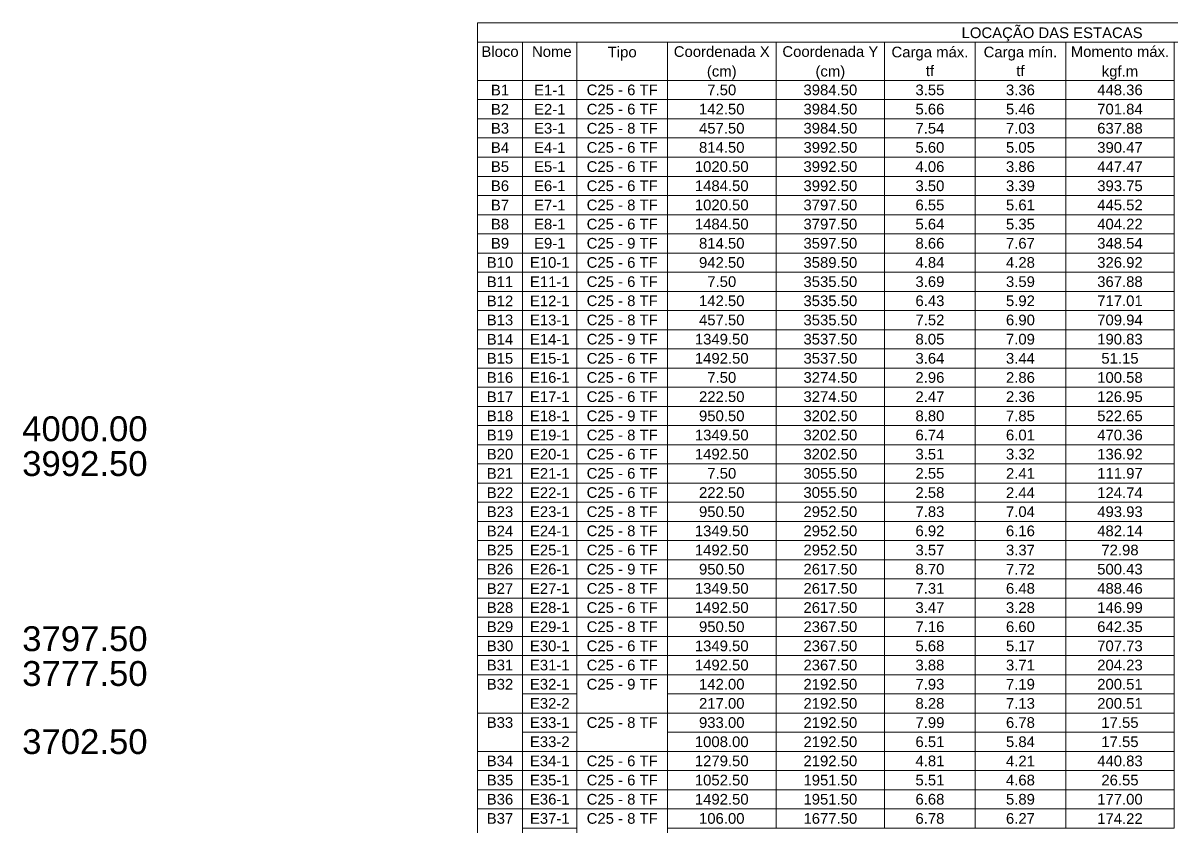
# Model space of a CAD drawing. Header units: millimetres. Extents: x -34 to 951, y -76 to 463.
# Drawn here: x 9.55 to 32.39, y 18.45 to 34.42 of the extents above; entities that cross this region are included whole.
import ezdxf

# ---------------------------------------------------------------- set-up
doc = ezdxf.new("R2010")
doc.units = ezdxf.units.MM
doc.header["$MEASUREMENT"] = 0
doc.linetypes.add('NULL', pattern=[0])
for name, color, linetype, lineweight in [('LC-Tabelas', 1, 'Continuous', 20), ('LC-Textos', 7, 'Continuous', 20), ('LC-Textos das tabelas', 5, 'Continuous', 5)]:
    doc.layers.add(name, color=color, linetype=linetype, lineweight=lineweight)
doc.styles.add('Arial', font='arial.ttf')

msp = doc.modelspace()

# ---------------------------------------------------------------- linework, layer by layer
at = {"layer": 'LC-Tabelas'}
for points in [[(18.5893, 34.0409), (18.5893, 34.4222), (40.7329, 34.4222), (40.7329, 34.0409), (18.5893, 34.0409)], [(18.5893, 33.2784), (18.5893, 34.0409), (19.4894, 34.0409), (19.4894, 33.2784), (18.5893, 33.2784)], [(19.4894, 33.2784), (19.4894, 34.0409), (20.5696, 34.0409), (20.5696, 33.2784), (19.4894, 33.2784)], [(20.5696, 33.2784), (20.5696, 34.0409), (22.3699, 34.0409), (22.3699, 33.2784), (20.5696, 33.2784)], [(22.3699, 33.2784), (22.3699, 34.0409), (24.5302, 34.0409), (24.5302, 33.2784), (22.3699, 33.2784)], [(24.5302, 33.2784), (24.5302, 34.0409), (26.6906, 34.0409), (26.6906, 33.2784), (24.5302, 33.2784)], [(26.6906, 33.2784), (26.6906, 34.0409), (28.4909, 34.0409), (28.4909, 33.2784), (26.6906, 33.2784)], [(28.4909, 33.2784), (28.4909, 34.0409), (30.2912, 34.0409), (30.2912, 33.2784), (28.4909, 33.2784)], [(30.2912, 33.2784), (30.2912, 34.0409), (32.4516, 34.0409), (32.4516, 33.2784), (30.2912, 33.2784)], [(18.5893, 32.8972), (18.5893, 33.2784), (19.4894, 33.2784), (19.4894, 32.8972), (18.5893, 32.8972)], [(19.4894, 32.8972), (19.4894, 33.2784), (20.5696, 33.2784), (20.5696, 32.8972), (19.4894, 32.8972)], [(20.5696, 32.8972), (20.5696, 33.2784), (22.3699, 33.2784), (22.3699, 32.8972), (20.5696, 32.8972)], [(22.3699, 32.8972), (22.3699, 33.2784), (24.5302, 33.2784), (24.5302, 32.8972), (22.3699, 32.8972)], [(24.5302, 32.8972), (24.5302, 33.2784), (26.6906, 33.2784), (26.6906, 32.8972), (24.5302, 32.8972)], [(26.6906, 32.8972), (26.6906, 33.2784), (28.4909, 33.2784), (28.4909, 32.8972), (26.6906, 32.8972)], [(28.4909, 32.8972), (28.4909, 33.2784), (30.2912, 33.2784), (30.2912, 32.8972), (28.4909, 32.8972)], [(30.2912, 32.8972), (30.2912, 33.2784), (32.4516, 33.2784), (32.4516, 32.8972), (30.2912, 32.8972)], [(18.5893, 32.516), (18.5893, 32.8972), (19.4894, 32.8972), (19.4894, 32.516), (18.5893, 32.516)], [(19.4894, 32.516), (19.4894, 32.8972), (20.5696, 32.8972), (20.5696, 32.516), (19.4894, 32.516)], [(20.5696, 32.516), (20.5696, 32.8972), (22.3699, 32.8972), (22.3699, 32.516), (20.5696, 32.516)], [(22.3699, 32.516), (22.3699, 32.8972), (24.5302, 32.8972), (24.5302, 32.516), (22.3699, 32.516)], [(24.5302, 32.516), (24.5302, 32.8972), (26.6906, 32.8972), (26.6906, 32.516), (24.5302, 32.516)], [(26.6906, 32.516), (26.6906, 32.8972), (28.4909, 32.8972), (28.4909, 32.516), (26.6906, 32.516)], [(28.4909, 32.516), (28.4909, 32.8972), (30.2912, 32.8972), (30.2912, 32.516), (28.4909, 32.516)], [(30.2912, 32.516), (30.2912, 32.8972), (32.4516, 32.8972), (32.4516, 32.516), (30.2912, 32.516)], [(18.5893, 32.1347), (18.5893, 32.516), (19.4894, 32.516), (19.4894, 32.1347), (18.5893, 32.1347)], [(19.4894, 32.1347), (19.4894, 32.516), (20.5696, 32.516), (20.5696, 32.1347), (19.4894, 32.1347)], [(20.5696, 32.1347), (20.5696, 32.516), (22.3699, 32.516), (22.3699, 32.1347), (20.5696, 32.1347)], [(22.3699, 32.1347), (22.3699, 32.516), (24.5302, 32.516), (24.5302, 32.1347), (22.3699, 32.1347)], [(24.5302, 32.1347), (24.5302, 32.516), (26.6906, 32.516), (26.6906, 32.1347), (24.5302, 32.1347)], [(26.6906, 32.1347), (26.6906, 32.516), (28.4909, 32.516), (28.4909, 32.1347), (26.6906, 32.1347)], [(28.4909, 32.1347), (28.4909, 32.516), (30.2912, 32.516), (30.2912, 32.1347), (28.4909, 32.1347)], [(30.2912, 32.1347), (30.2912, 32.516), (32.4516, 32.516), (32.4516, 32.1347), (30.2912, 32.1347)], [(18.5893, 31.7535), (18.5893, 32.1347), (19.4894, 32.1347), (19.4894, 31.7535), (18.5893, 31.7535)], [(19.4894, 31.7535), (19.4894, 32.1347), (20.5696, 32.1347), (20.5696, 31.7535), (19.4894, 31.7535)], [(20.5696, 31.7535), (20.5696, 32.1347), (22.3699, 32.1347), (22.3699, 31.7535), (20.5696, 31.7535)], [(22.3699, 31.7535), (22.3699, 32.1347), (24.5302, 32.1347), (24.5302, 31.7535), (22.3699, 31.7535)], [(24.5302, 31.7535), (24.5302, 32.1347), (26.6906, 32.1347), (26.6906, 31.7535), (24.5302, 31.7535)], [(26.6906, 31.7535), (26.6906, 32.1347), (28.4909, 32.1347), (28.4909, 31.7535), (26.6906, 31.7535)], [(28.4909, 31.7535), (28.4909, 32.1347), (30.2912, 32.1347), (30.2912, 31.7535), (28.4909, 31.7535)], [(30.2912, 31.7535), (30.2912, 32.1347), (32.4516, 32.1347), (32.4516, 31.7535), (30.2912, 31.7535)], [(18.5893, 31.3722), (18.5893, 31.7535), (19.4894, 31.7535), (19.4894, 31.3722), (18.5893, 31.3722)], [(19.4894, 31.3722), (19.4894, 31.7535), (20.5696, 31.7535), (20.5696, 31.3722), (19.4894, 31.3722)], [(20.5696, 31.3722), (20.5696, 31.7535), (22.3699, 31.7535), (22.3699, 31.3722), (20.5696, 31.3722)], [(22.3699, 31.3722), (22.3699, 31.7535), (24.5302, 31.7535), (24.5302, 31.3722), (22.3699, 31.3722)], [(24.5302, 31.3722), (24.5302, 31.7535), (26.6906, 31.7535), (26.6906, 31.3722), (24.5302, 31.3722)], [(26.6906, 31.3722), (26.6906, 31.7535), (28.4909, 31.7535), (28.4909, 31.3722), (26.6906, 31.3722)], [(28.4909, 31.3722), (28.4909, 31.7535), (30.2912, 31.7535), (30.2912, 31.3722), (28.4909, 31.3722)], [(30.2912, 31.3722), (30.2912, 31.7535), (32.4516, 31.7535), (32.4516, 31.3722), (30.2912, 31.3722)], [(18.5893, 30.991), (18.5893, 31.3722), (19.4894, 31.3722), (19.4894, 30.991), (18.5893, 30.991)], [(19.4894, 30.991), (19.4894, 31.3722), (20.5696, 31.3722), (20.5696, 30.991), (19.4894, 30.991)], [(20.5696, 30.991), (20.5696, 31.3722), (22.3699, 31.3722), (22.3699, 30.991), (20.5696, 30.991)], [(22.3699, 30.991), (22.3699, 31.3722), (24.5302, 31.3722), (24.5302, 30.991), (22.3699, 30.991)], [(24.5302, 30.991), (24.5302, 31.3722), (26.6906, 31.3722), (26.6906, 30.991), (24.5302, 30.991)], [(26.6906, 30.991), (26.6906, 31.3722), (28.4909, 31.3722), (28.4909, 30.991), (26.6906, 30.991)], [(28.4909, 30.991), (28.4909, 31.3722), (30.2912, 31.3722), (30.2912, 30.991), (28.4909, 30.991)], [(30.2912, 30.991), (30.2912, 31.3722), (32.4516, 31.3722), (32.4516, 30.991), (30.2912, 30.991)], [(18.5893, 30.6098), (18.5893, 30.991), (19.4894, 30.991), (19.4894, 30.6098), (18.5893, 30.6098)], [(19.4894, 30.6098), (19.4894, 30.991), (20.5696, 30.991), (20.5696, 30.6098), (19.4894, 30.6098)], [(20.5696, 30.6098), (20.5696, 30.991), (22.3699, 30.991), (22.3699, 30.6098), (20.5696, 30.6098)], [(22.3699, 30.6098), (22.3699, 30.991), (24.5302, 30.991), (24.5302, 30.6098), (22.3699, 30.6098)], [(24.5302, 30.6098), (24.5302, 30.991), (26.6906, 30.991), (26.6906, 30.6098), (24.5302, 30.6098)], [(26.6906, 30.6098), (26.6906, 30.991), (28.4909, 30.991), (28.4909, 30.6098), (26.6906, 30.6098)], [(28.4909, 30.6098), (28.4909, 30.991), (30.2912, 30.991), (30.2912, 30.6098), (28.4909, 30.6098)], [(30.2912, 30.6098), (30.2912, 30.991), (32.4516, 30.991), (32.4516, 30.6098), (30.2912, 30.6098)], [(18.5893, 30.2285), (18.5893, 30.6098), (19.4894, 30.6098), (19.4894, 30.2285), (18.5893, 30.2285)], [(19.4894, 30.2285), (19.4894, 30.6098), (20.5696, 30.6098), (20.5696, 30.2285), (19.4894, 30.2285)], [(20.5696, 30.2285), (20.5696, 30.6098), (22.3699, 30.6098), (22.3699, 30.2285), (20.5696, 30.2285)], [(22.3699, 30.2285), (22.3699, 30.6098), (24.5302, 30.6098), (24.5302, 30.2285), (22.3699, 30.2285)], [(24.5302, 30.2285), (24.5302, 30.6098), (26.6906, 30.6098), (26.6906, 30.2285), (24.5302, 30.2285)], [(26.6906, 30.2285), (26.6906, 30.6098), (28.4909, 30.6098), (28.4909, 30.2285), (26.6906, 30.2285)], [(28.4909, 30.2285), (28.4909, 30.6098), (30.2912, 30.6098), (30.2912, 30.2285), (28.4909, 30.2285)], [(30.2912, 30.2285), (30.2912, 30.6098), (32.4516, 30.6098), (32.4516, 30.2285), (30.2912, 30.2285)], [(18.5893, 29.8473), (18.5893, 30.2285), (19.4894, 30.2285), (19.4894, 29.8473), (18.5893, 29.8473)], [(19.4894, 29.8473), (19.4894, 30.2285), (20.5696, 30.2285), (20.5696, 29.8473), (19.4894, 29.8473)], [(20.5696, 29.8473), (20.5696, 30.2285), (22.3699, 30.2285), (22.3699, 29.8473), (20.5696, 29.8473)], [(22.3699, 29.8473), (22.3699, 30.2285), (24.5302, 30.2285), (24.5302, 29.8473), (22.3699, 29.8473)], [(24.5302, 29.8473), (24.5302, 30.2285), (26.6906, 30.2285), (26.6906, 29.8473), (24.5302, 29.8473)], [(26.6906, 29.8473), (26.6906, 30.2285), (28.4909, 30.2285), (28.4909, 29.8473), (26.6906, 29.8473)], [(28.4909, 29.8473), (28.4909, 30.2285), (30.2912, 30.2285), (30.2912, 29.8473), (28.4909, 29.8473)], [(30.2912, 29.8473), (30.2912, 30.2285), (32.4516, 30.2285), (32.4516, 29.8473), (30.2912, 29.8473)], [(18.5893, 29.466), (18.5893, 29.8473), (19.4894, 29.8473), (19.4894, 29.466), (18.5893, 29.466)], [(19.4894, 29.466), (19.4894, 29.8473), (20.5696, 29.8473), (20.5696, 29.466), (19.4894, 29.466)], [(20.5696, 29.466), (20.5696, 29.8473), (22.3699, 29.8473), (22.3699, 29.466), (20.5696, 29.466)], [(22.3699, 29.466), (22.3699, 29.8473), (24.5302, 29.8473), (24.5302, 29.466), (22.3699, 29.466)], [(24.5302, 29.466), (24.5302, 29.8473), (26.6906, 29.8473), (26.6906, 29.466), (24.5302, 29.466)], [(26.6906, 29.466), (26.6906, 29.8473), (28.4909, 29.8473), (28.4909, 29.466), (26.6906, 29.466)], [(28.4909, 29.466), (28.4909, 29.8473), (30.2912, 29.8473), (30.2912, 29.466), (28.4909, 29.466)], [(30.2912, 29.466), (30.2912, 29.8473), (32.4516, 29.8473), (32.4516, 29.466), (30.2912, 29.466)], [(18.5893, 29.0848), (18.5893, 29.466), (19.4894, 29.466), (19.4894, 29.0848), (18.5893, 29.0848)], [(19.4894, 29.0848), (19.4894, 29.466), (20.5696, 29.466), (20.5696, 29.0848), (19.4894, 29.0848)], [(20.5696, 29.0848), (20.5696, 29.466), (22.3699, 29.466), (22.3699, 29.0848), (20.5696, 29.0848)], [(22.3699, 29.0848), (22.3699, 29.466), (24.5302, 29.466), (24.5302, 29.0848), (22.3699, 29.0848)], [(24.5302, 29.0848), (24.5302, 29.466), (26.6906, 29.466), (26.6906, 29.0848), (24.5302, 29.0848)], [(26.6906, 29.0848), (26.6906, 29.466), (28.4909, 29.466), (28.4909, 29.0848), (26.6906, 29.0848)], [(28.4909, 29.0848), (28.4909, 29.466), (30.2912, 29.466), (30.2912, 29.0848), (28.4909, 29.0848)], [(30.2912, 29.0848), (30.2912, 29.466), (32.4516, 29.466), (32.4516, 29.0848), (30.2912, 29.0848)], [(18.5893, 28.7036), (18.5893, 29.0848), (19.4894, 29.0848), (19.4894, 28.7036), (18.5893, 28.7036)], [(19.4894, 28.7036), (19.4894, 29.0848), (20.5696, 29.0848), (20.5696, 28.7036), (19.4894, 28.7036)], [(20.5696, 28.7036), (20.5696, 29.0848), (22.3699, 29.0848), (22.3699, 28.7036), (20.5696, 28.7036)], [(22.3699, 28.7036), (22.3699, 29.0848), (24.5302, 29.0848), (24.5302, 28.7036), (22.3699, 28.7036)], [(24.5302, 28.7036), (24.5302, 29.0848), (26.6906, 29.0848), (26.6906, 28.7036), (24.5302, 28.7036)], [(26.6906, 28.7036), (26.6906, 29.0848), (28.4909, 29.0848), (28.4909, 28.7036), (26.6906, 28.7036)], [(28.4909, 28.7036), (28.4909, 29.0848), (30.2912, 29.0848), (30.2912, 28.7036), (28.4909, 28.7036)], [(30.2912, 28.7036), (30.2912, 29.0848), (32.4516, 29.0848), (32.4516, 28.7036), (30.2912, 28.7036)], [(18.5893, 28.3223), (18.5893, 28.7036), (19.4894, 28.7036), (19.4894, 28.3223), (18.5893, 28.3223)], [(19.4894, 28.3223), (19.4894, 28.7036), (20.5696, 28.7036), (20.5696, 28.3223), (19.4894, 28.3223)], [(20.5696, 28.3223), (20.5696, 28.7036), (22.3699, 28.7036), (22.3699, 28.3223), (20.5696, 28.3223)], [(22.3699, 28.3223), (22.3699, 28.7036), (24.5302, 28.7036), (24.5302, 28.3223), (22.3699, 28.3223)], [(24.5302, 28.3223), (24.5302, 28.7036), (26.6906, 28.7036), (26.6906, 28.3223), (24.5302, 28.3223)], [(26.6906, 28.3223), (26.6906, 28.7036), (28.4909, 28.7036), (28.4909, 28.3223), (26.6906, 28.3223)], [(28.4909, 28.3223), (28.4909, 28.7036), (30.2912, 28.7036), (30.2912, 28.3223), (28.4909, 28.3223)], [(30.2912, 28.3223), (30.2912, 28.7036), (32.4516, 28.7036), (32.4516, 28.3223), (30.2912, 28.3223)], [(18.5893, 27.9411), (18.5893, 28.3223), (19.4894, 28.3223), (19.4894, 27.9411), (18.5893, 27.9411)], [(19.4894, 27.9411), (19.4894, 28.3223), (20.5696, 28.3223), (20.5696, 27.9411), (19.4894, 27.9411)], [(20.5696, 27.9411), (20.5696, 28.3223), (22.3699, 28.3223), (22.3699, 27.9411), (20.5696, 27.9411)], [(22.3699, 27.9411), (22.3699, 28.3223), (24.5302, 28.3223), (24.5302, 27.9411), (22.3699, 27.9411)], [(24.5302, 27.9411), (24.5302, 28.3223), (26.6906, 28.3223), (26.6906, 27.9411), (24.5302, 27.9411)], [(26.6906, 27.9411), (26.6906, 28.3223), (28.4909, 28.3223), (28.4909, 27.9411), (26.6906, 27.9411)], [(28.4909, 27.9411), (28.4909, 28.3223), (30.2912, 28.3223), (30.2912, 27.9411), (28.4909, 27.9411)], [(30.2912, 27.9411), (30.2912, 28.3223), (32.4516, 28.3223), (32.4516, 27.9411), (30.2912, 27.9411)], [(18.5893, 27.5598), (18.5893, 27.9411), (19.4894, 27.9411), (19.4894, 27.5598), (18.5893, 27.5598)], [(19.4894, 27.5598), (19.4894, 27.9411), (20.5696, 27.9411), (20.5696, 27.5598), (19.4894, 27.5598)], [(20.5696, 27.5598), (20.5696, 27.9411), (22.3699, 27.9411), (22.3699, 27.5598), (20.5696, 27.5598)], [(22.3699, 27.5598), (22.3699, 27.9411), (24.5302, 27.9411), (24.5302, 27.5598), (22.3699, 27.5598)], [(24.5302, 27.5598), (24.5302, 27.9411), (26.6906, 27.9411), (26.6906, 27.5598), (24.5302, 27.5598)], [(26.6906, 27.5598), (26.6906, 27.9411), (28.4909, 27.9411), (28.4909, 27.5598), (26.6906, 27.5598)], [(28.4909, 27.5598), (28.4909, 27.9411), (30.2912, 27.9411), (30.2912, 27.5598), (28.4909, 27.5598)], [(30.2912, 27.5598), (30.2912, 27.9411), (32.4516, 27.9411), (32.4516, 27.5598), (30.2912, 27.5598)], [(18.5893, 27.1786), (18.5893, 27.5598), (19.4894, 27.5598), (19.4894, 27.1786), (18.5893, 27.1786)], [(19.4894, 27.1786), (19.4894, 27.5598), (20.5696, 27.5598), (20.5696, 27.1786), (19.4894, 27.1786)], [(20.5696, 27.1786), (20.5696, 27.5598), (22.3699, 27.5598), (22.3699, 27.1786), (20.5696, 27.1786)], [(22.3699, 27.1786), (22.3699, 27.5598), (24.5302, 27.5598), (24.5302, 27.1786), (22.3699, 27.1786)], [(24.5302, 27.1786), (24.5302, 27.5598), (26.6906, 27.5598), (26.6906, 27.1786), (24.5302, 27.1786)], [(26.6906, 27.1786), (26.6906, 27.5598), (28.4909, 27.5598), (28.4909, 27.1786), (26.6906, 27.1786)], [(28.4909, 27.1786), (28.4909, 27.5598), (30.2912, 27.5598), (30.2912, 27.1786), (28.4909, 27.1786)], [(30.2912, 27.1786), (30.2912, 27.5598), (32.4516, 27.5598), (32.4516, 27.1786), (30.2912, 27.1786)], [(18.5893, 26.7974), (18.5893, 27.1786), (19.4894, 27.1786), (19.4894, 26.7974), (18.5893, 26.7974)], [(19.4894, 26.7974), (19.4894, 27.1786), (20.5696, 27.1786), (20.5696, 26.7974), (19.4894, 26.7974)], [(20.5696, 26.7974), (20.5696, 27.1786), (22.3699, 27.1786), (22.3699, 26.7974), (20.5696, 26.7974)], [(22.3699, 26.7974), (22.3699, 27.1786), (24.5302, 27.1786), (24.5302, 26.7974), (22.3699, 26.7974)], [(24.5302, 26.7974), (24.5302, 27.1786), (26.6906, 27.1786), (26.6906, 26.7974), (24.5302, 26.7974)], [(26.6906, 26.7974), (26.6906, 27.1786), (28.4909, 27.1786), (28.4909, 26.7974), (26.6906, 26.7974)], [(28.4909, 26.7974), (28.4909, 27.1786), (30.2912, 27.1786), (30.2912, 26.7974), (28.4909, 26.7974)], [(30.2912, 26.7974), (30.2912, 27.1786), (32.4516, 27.1786), (32.4516, 26.7974), (30.2912, 26.7974)], [(18.5893, 26.4161), (18.5893, 26.7974), (19.4894, 26.7974), (19.4894, 26.4161), (18.5893, 26.4161)], [(19.4894, 26.4161), (19.4894, 26.7974), (20.5696, 26.7974), (20.5696, 26.4161), (19.4894, 26.4161)], [(20.5696, 26.4161), (20.5696, 26.7974), (22.3699, 26.7974), (22.3699, 26.4161), (20.5696, 26.4161)], [(22.3699, 26.4161), (22.3699, 26.7974), (24.5302, 26.7974), (24.5302, 26.4161), (22.3699, 26.4161)], [(24.5302, 26.4161), (24.5302, 26.7974), (26.6906, 26.7974), (26.6906, 26.4161), (24.5302, 26.4161)], [(26.6906, 26.4161), (26.6906, 26.7974), (28.4909, 26.7974), (28.4909, 26.4161), (26.6906, 26.4161)], [(28.4909, 26.4161), (28.4909, 26.7974), (30.2912, 26.7974), (30.2912, 26.4161), (28.4909, 26.4161)], [(30.2912, 26.4161), (30.2912, 26.7974), (32.4516, 26.7974), (32.4516, 26.4161), (30.2912, 26.4161)], [(18.5893, 26.0349), (18.5893, 26.4161), (19.4894, 26.4161), (19.4894, 26.0349), (18.5893, 26.0349)], [(19.4894, 26.0349), (19.4894, 26.4161), (20.5696, 26.4161), (20.5696, 26.0349), (19.4894, 26.0349)], [(20.5696, 26.0349), (20.5696, 26.4161), (22.3699, 26.4161), (22.3699, 26.0349), (20.5696, 26.0349)], [(22.3699, 26.0349), (22.3699, 26.4161), (24.5302, 26.4161), (24.5302, 26.0349), (22.3699, 26.0349)], [(24.5302, 26.0349), (24.5302, 26.4161), (26.6906, 26.4161), (26.6906, 26.0349), (24.5302, 26.0349)], [(26.6906, 26.0349), (26.6906, 26.4161), (28.4909, 26.4161), (28.4909, 26.0349), (26.6906, 26.0349)], [(28.4909, 26.0349), (28.4909, 26.4161), (30.2912, 26.4161), (30.2912, 26.0349), (28.4909, 26.0349)], [(30.2912, 26.0349), (30.2912, 26.4161), (32.4516, 26.4161), (32.4516, 26.0349), (30.2912, 26.0349)], [(18.5893, 25.6536), (18.5893, 26.0349), (19.4894, 26.0349), (19.4894, 25.6536), (18.5893, 25.6536)], [(19.4894, 25.6536), (19.4894, 26.0349), (20.5696, 26.0349), (20.5696, 25.6536), (19.4894, 25.6536)], [(20.5696, 25.6536), (20.5696, 26.0349), (22.3699, 26.0349), (22.3699, 25.6536), (20.5696, 25.6536)], [(22.3699, 25.6536), (22.3699, 26.0349), (24.5302, 26.0349), (24.5302, 25.6536), (22.3699, 25.6536)], [(24.5302, 25.6536), (24.5302, 26.0349), (26.6906, 26.0349), (26.6906, 25.6536), (24.5302, 25.6536)], [(26.6906, 25.6536), (26.6906, 26.0349), (28.4909, 26.0349), (28.4909, 25.6536), (26.6906, 25.6536)], [(28.4909, 25.6536), (28.4909, 26.0349), (30.2912, 26.0349), (30.2912, 25.6536), (28.4909, 25.6536)], [(30.2912, 25.6536), (30.2912, 26.0349), (32.4516, 26.0349), (32.4516, 25.6536), (30.2912, 25.6536)], [(18.5893, 25.2724), (18.5893, 25.6536), (19.4894, 25.6536), (19.4894, 25.2724), (18.5893, 25.2724)], [(19.4894, 25.2724), (19.4894, 25.6536), (20.5696, 25.6536), (20.5696, 25.2724), (19.4894, 25.2724)], [(20.5696, 25.2724), (20.5696, 25.6536), (22.3699, 25.6536), (22.3699, 25.2724), (20.5696, 25.2724)], [(22.3699, 25.2724), (22.3699, 25.6536), (24.5302, 25.6536), (24.5302, 25.2724), (22.3699, 25.2724)], [(24.5302, 25.2724), (24.5302, 25.6536), (26.6906, 25.6536), (26.6906, 25.2724), (24.5302, 25.2724)], [(26.6906, 25.2724), (26.6906, 25.6536), (28.4909, 25.6536), (28.4909, 25.2724), (26.6906, 25.2724)], [(28.4909, 25.2724), (28.4909, 25.6536), (30.2912, 25.6536), (30.2912, 25.2724), (28.4909, 25.2724)], [(30.2912, 25.2724), (30.2912, 25.6536), (32.4516, 25.6536), (32.4516, 25.2724), (30.2912, 25.2724)], [(18.5893, 24.8912), (18.5893, 25.2724), (19.4894, 25.2724), (19.4894, 24.8912), (18.5893, 24.8912)], [(19.4894, 24.8912), (19.4894, 25.2724), (20.5696, 25.2724), (20.5696, 24.8912), (19.4894, 24.8912)], [(20.5696, 24.8912), (20.5696, 25.2724), (22.3699, 25.2724), (22.3699, 24.8912), (20.5696, 24.8912)], [(22.3699, 24.8912), (22.3699, 25.2724), (24.5302, 25.2724), (24.5302, 24.8912), (22.3699, 24.8912)], [(24.5302, 24.8912), (24.5302, 25.2724), (26.6906, 25.2724), (26.6906, 24.8912), (24.5302, 24.8912)], [(26.6906, 24.8912), (26.6906, 25.2724), (28.4909, 25.2724), (28.4909, 24.8912), (26.6906, 24.8912)], [(28.4909, 24.8912), (28.4909, 25.2724), (30.2912, 25.2724), (30.2912, 24.8912), (28.4909, 24.8912)], [(30.2912, 24.8912), (30.2912, 25.2724), (32.4516, 25.2724), (32.4516, 24.8912), (30.2912, 24.8912)], [(18.5893, 24.5099), (18.5893, 24.8912), (19.4894, 24.8912), (19.4894, 24.5099), (18.5893, 24.5099)], [(19.4894, 24.5099), (19.4894, 24.8912), (20.5696, 24.8912), (20.5696, 24.5099), (19.4894, 24.5099)], [(20.5696, 24.5099), (20.5696, 24.8912), (22.3699, 24.8912), (22.3699, 24.5099), (20.5696, 24.5099)], [(22.3699, 24.5099), (22.3699, 24.8912), (24.5302, 24.8912), (24.5302, 24.5099), (22.3699, 24.5099)], [(24.5302, 24.5099), (24.5302, 24.8912), (26.6906, 24.8912), (26.6906, 24.5099), (24.5302, 24.5099)], [(26.6906, 24.5099), (26.6906, 24.8912), (28.4909, 24.8912), (28.4909, 24.5099), (26.6906, 24.5099)], [(28.4909, 24.5099), (28.4909, 24.8912), (30.2912, 24.8912), (30.2912, 24.5099), (28.4909, 24.5099)], [(30.2912, 24.5099), (30.2912, 24.8912), (32.4516, 24.8912), (32.4516, 24.5099), (30.2912, 24.5099)], [(18.5893, 24.1287), (18.5893, 24.5099), (19.4894, 24.5099), (19.4894, 24.1287), (18.5893, 24.1287)], [(19.4894, 24.1287), (19.4894, 24.5099), (20.5696, 24.5099), (20.5696, 24.1287), (19.4894, 24.1287)], [(20.5696, 24.1287), (20.5696, 24.5099), (22.3699, 24.5099), (22.3699, 24.1287), (20.5696, 24.1287)], [(22.3699, 24.1287), (22.3699, 24.5099), (24.5302, 24.5099), (24.5302, 24.1287), (22.3699, 24.1287)], [(24.5302, 24.1287), (24.5302, 24.5099), (26.6906, 24.5099), (26.6906, 24.1287), (24.5302, 24.1287)], [(26.6906, 24.1287), (26.6906, 24.5099), (28.4909, 24.5099), (28.4909, 24.1287), (26.6906, 24.1287)], [(28.4909, 24.1287), (28.4909, 24.5099), (30.2912, 24.5099), (30.2912, 24.1287), (28.4909, 24.1287)], [(30.2912, 24.1287), (30.2912, 24.5099), (32.4516, 24.5099), (32.4516, 24.1287), (30.2912, 24.1287)], [(18.5893, 23.7474), (18.5893, 24.1287), (19.4894, 24.1287), (19.4894, 23.7474), (18.5893, 23.7474)], [(19.4894, 23.7474), (19.4894, 24.1287), (20.5696, 24.1287), (20.5696, 23.7474), (19.4894, 23.7474)], [(20.5696, 23.7474), (20.5696, 24.1287), (22.3699, 24.1287), (22.3699, 23.7474), (20.5696, 23.7474)], [(22.3699, 23.7474), (22.3699, 24.1287), (24.5302, 24.1287), (24.5302, 23.7474), (22.3699, 23.7474)], [(24.5302, 23.7474), (24.5302, 24.1287), (26.6906, 24.1287), (26.6906, 23.7474), (24.5302, 23.7474)], [(26.6906, 23.7474), (26.6906, 24.1287), (28.4909, 24.1287), (28.4909, 23.7474), (26.6906, 23.7474)], [(28.4909, 23.7474), (28.4909, 24.1287), (30.2912, 24.1287), (30.2912, 23.7474), (28.4909, 23.7474)], [(30.2912, 23.7474), (30.2912, 24.1287), (32.4516, 24.1287), (32.4516, 23.7474), (30.2912, 23.7474)], [(18.5893, 23.3662), (18.5893, 23.7474), (19.4894, 23.7474), (19.4894, 23.3662), (18.5893, 23.3662)], [(19.4894, 23.3662), (19.4894, 23.7474), (20.5696, 23.7474), (20.5696, 23.3662), (19.4894, 23.3662)], [(20.5696, 23.3662), (20.5696, 23.7474), (22.3699, 23.7474), (22.3699, 23.3662), (20.5696, 23.3662)], [(22.3699, 23.3662), (22.3699, 23.7474), (24.5302, 23.7474), (24.5302, 23.3662), (22.3699, 23.3662)], [(24.5302, 23.3662), (24.5302, 23.7474), (26.6906, 23.7474), (26.6906, 23.3662), (24.5302, 23.3662)], [(26.6906, 23.3662), (26.6906, 23.7474), (28.4909, 23.7474), (28.4909, 23.3662), (26.6906, 23.3662)], [(28.4909, 23.3662), (28.4909, 23.7474), (30.2912, 23.7474), (30.2912, 23.3662), (28.4909, 23.3662)], [(30.2912, 23.3662), (30.2912, 23.7474), (32.4516, 23.7474), (32.4516, 23.3662), (30.2912, 23.3662)], [(18.5893, 22.985), (18.5893, 23.3662), (19.4894, 23.3662), (19.4894, 22.985), (18.5893, 22.985)], [(19.4894, 22.985), (19.4894, 23.3662), (20.5696, 23.3662), (20.5696, 22.985), (19.4894, 22.985)], [(20.5696, 22.985), (20.5696, 23.3662), (22.3699, 23.3662), (22.3699, 22.985), (20.5696, 22.985)], [(22.3699, 22.985), (22.3699, 23.3662), (24.5302, 23.3662), (24.5302, 22.985), (22.3699, 22.985)], [(24.5302, 22.985), (24.5302, 23.3662), (26.6906, 23.3662), (26.6906, 22.985), (24.5302, 22.985)], [(26.6906, 22.985), (26.6906, 23.3662), (28.4909, 23.3662), (28.4909, 22.985), (26.6906, 22.985)], [(28.4909, 22.985), (28.4909, 23.3662), (30.2912, 23.3662), (30.2912, 22.985), (28.4909, 22.985)], [(30.2912, 22.985), (30.2912, 23.3662), (32.4516, 23.3662), (32.4516, 22.985), (30.2912, 22.985)], [(18.5893, 22.6037), (18.5893, 22.985), (19.4894, 22.985), (19.4894, 22.6037), (18.5893, 22.6037)], [(19.4894, 22.6037), (19.4894, 22.985), (20.5696, 22.985), (20.5696, 22.6037), (19.4894, 22.6037)], [(20.5696, 22.6037), (20.5696, 22.985), (22.3699, 22.985), (22.3699, 22.6037), (20.5696, 22.6037)], [(22.3699, 22.6037), (22.3699, 22.985), (24.5302, 22.985), (24.5302, 22.6037), (22.3699, 22.6037)], [(24.5302, 22.6037), (24.5302, 22.985), (26.6906, 22.985), (26.6906, 22.6037), (24.5302, 22.6037)], [(26.6906, 22.6037), (26.6906, 22.985), (28.4909, 22.985), (28.4909, 22.6037), (26.6906, 22.6037)], [(28.4909, 22.6037), (28.4909, 22.985), (30.2912, 22.985), (30.2912, 22.6037), (28.4909, 22.6037)], [(30.2912, 22.6037), (30.2912, 22.985), (32.4516, 22.985), (32.4516, 22.6037), (30.2912, 22.6037)], [(18.5893, 22.2225), (18.5893, 22.6037), (19.4894, 22.6037), (19.4894, 22.2225), (18.5893, 22.2225)], [(19.4894, 22.2225), (19.4894, 22.6037), (20.5696, 22.6037), (20.5696, 22.2225), (19.4894, 22.2225)], [(20.5696, 22.2225), (20.5696, 22.6037), (22.3699, 22.6037), (22.3699, 22.2225), (20.5696, 22.2225)], [(22.3699, 22.2225), (22.3699, 22.6037), (24.5302, 22.6037), (24.5302, 22.2225), (22.3699, 22.2225)], [(24.5302, 22.2225), (24.5302, 22.6037), (26.6906, 22.6037), (26.6906, 22.2225), (24.5302, 22.2225)], [(26.6906, 22.2225), (26.6906, 22.6037), (28.4909, 22.6037), (28.4909, 22.2225), (26.6906, 22.2225)], [(28.4909, 22.2225), (28.4909, 22.6037), (30.2912, 22.6037), (30.2912, 22.2225), (28.4909, 22.2225)], [(30.2912, 22.2225), (30.2912, 22.6037), (32.4516, 22.6037), (32.4516, 22.2225), (30.2912, 22.2225)], [(18.5893, 21.8412), (18.5893, 22.2225), (19.4894, 22.2225), (19.4894, 21.8412), (18.5893, 21.8412)], [(19.4894, 21.8412), (19.4894, 22.2225), (20.5696, 22.2225), (20.5696, 21.8412), (19.4894, 21.8412)], [(20.5696, 21.8412), (20.5696, 22.2225), (22.3699, 22.2225), (22.3699, 21.8412), (20.5696, 21.8412)], [(22.3699, 21.8412), (22.3699, 22.2225), (24.5302, 22.2225), (24.5302, 21.8412), (22.3699, 21.8412)], [(24.5302, 21.8412), (24.5302, 22.2225), (26.6906, 22.2225), (26.6906, 21.8412), (24.5302, 21.8412)], [(26.6906, 21.8412), (26.6906, 22.2225), (28.4909, 22.2225), (28.4909, 21.8412), (26.6906, 21.8412)], [(28.4909, 21.8412), (28.4909, 22.2225), (30.2912, 22.2225), (30.2912, 21.8412), (28.4909, 21.8412)], [(30.2912, 21.8412), (30.2912, 22.2225), (32.4516, 22.2225), (32.4516, 21.8412), (30.2912, 21.8412)], [(18.5893, 21.46), (18.5893, 21.8412), (19.4894, 21.8412), (19.4894, 21.46), (18.5893, 21.46)], [(19.4894, 21.46), (19.4894, 21.8412), (20.5696, 21.8412), (20.5696, 21.46), (19.4894, 21.46)], [(20.5696, 21.46), (20.5696, 21.8412), (22.3699, 21.8412), (22.3699, 21.46), (20.5696, 21.46)], [(22.3699, 21.46), (22.3699, 21.8412), (24.5302, 21.8412), (24.5302, 21.46), (22.3699, 21.46)], [(24.5302, 21.46), (24.5302, 21.8412), (26.6906, 21.8412), (26.6906, 21.46), (24.5302, 21.46)], [(26.6906, 21.46), (26.6906, 21.8412), (28.4909, 21.8412), (28.4909, 21.46), (26.6906, 21.46)], [(28.4909, 21.46), (28.4909, 21.8412), (30.2912, 21.8412), (30.2912, 21.46), (28.4909, 21.46)], [(30.2912, 21.46), (30.2912, 21.8412), (32.4516, 21.8412), (32.4516, 21.46), (30.2912, 21.46)], [(18.5893, 20.6975), (18.5893, 21.46), (19.4894, 21.46), (19.4894, 20.6975), (18.5893, 20.6975)], [(19.4894, 21.0788), (19.4894, 21.46), (20.5696, 21.46), (20.5696, 21.0788), (19.4894, 21.0788)], [(20.5696, 20.6975), (20.5696, 21.46), (22.3699, 21.46), (22.3699, 20.6975), (20.5696, 20.6975)], [(22.3699, 21.0788), (22.3699, 21.46), (24.5302, 21.46), (24.5302, 21.0788), (22.3699, 21.0788)], [(24.5302, 21.0788), (24.5302, 21.46), (26.6906, 21.46), (26.6906, 21.0788), (24.5302, 21.0788)], [(26.6906, 21.0788), (26.6906, 21.46), (28.4909, 21.46), (28.4909, 21.0788), (26.6906, 21.0788)], [(28.4909, 21.0788), (28.4909, 21.46), (30.2912, 21.46), (30.2912, 21.0788), (28.4909, 21.0788)], [(30.2912, 21.0788), (30.2912, 21.46), (32.4516, 21.46), (32.4516, 21.0788), (30.2912, 21.0788)], [(19.4894, 20.6975), (19.4894, 21.0788), (20.5696, 21.0788), (20.5696, 20.6975), (19.4894, 20.6975)], [(22.3699, 20.6975), (22.3699, 21.0788), (24.5302, 21.0788), (24.5302, 20.6975), (22.3699, 20.6975)], [(24.5302, 20.6975), (24.5302, 21.0788), (26.6906, 21.0788), (26.6906, 20.6975), (24.5302, 20.6975)], [(26.6906, 20.6975), (26.6906, 21.0788), (28.4909, 21.0788), (28.4909, 20.6975), (26.6906, 20.6975)], [(28.4909, 20.6975), (28.4909, 21.0788), (30.2912, 21.0788), (30.2912, 20.6975), (28.4909, 20.6975)], [(30.2912, 20.6975), (30.2912, 21.0788), (32.4516, 21.0788), (32.4516, 20.6975), (30.2912, 20.6975)], [(18.5893, 19.935), (18.5893, 20.6975), (19.4894, 20.6975), (19.4894, 19.935), (18.5893, 19.935)], [(19.4894, 20.3163), (19.4894, 20.6975), (20.5696, 20.6975), (20.5696, 20.3163), (19.4894, 20.3163)], [(20.5696, 19.935), (20.5696, 20.6975), (22.3699, 20.6975), (22.3699, 19.935), (20.5696, 19.935)], [(22.3699, 20.3163), (22.3699, 20.6975), (24.5302, 20.6975), (24.5302, 20.3163), (22.3699, 20.3163)], [(24.5302, 20.3163), (24.5302, 20.6975), (26.6906, 20.6975), (26.6906, 20.3163), (24.5302, 20.3163)], [(26.6906, 20.3163), (26.6906, 20.6975), (28.4909, 20.6975), (28.4909, 20.3163), (26.6906, 20.3163)], [(28.4909, 20.3163), (28.4909, 20.6975), (30.2912, 20.6975), (30.2912, 20.3163), (28.4909, 20.3163)], [(30.2912, 20.3163), (30.2912, 20.6975), (32.4516, 20.6975), (32.4516, 20.3163), (30.2912, 20.3163)], [(19.4894, 19.935), (19.4894, 20.3163), (20.5696, 20.3163), (20.5696, 19.935), (19.4894, 19.935)], [(22.3699, 19.935), (22.3699, 20.3163), (24.5302, 20.3163), (24.5302, 19.935), (22.3699, 19.935)], [(24.5302, 19.935), (24.5302, 20.3163), (26.6906, 20.3163), (26.6906, 19.935), (24.5302, 19.935)], [(26.6906, 19.935), (26.6906, 20.3163), (28.4909, 20.3163), (28.4909, 19.935), (26.6906, 19.935)], [(28.4909, 19.935), (28.4909, 20.3163), (30.2912, 20.3163), (30.2912, 19.935), (28.4909, 19.935)], [(30.2912, 19.935), (30.2912, 20.3163), (32.4516, 20.3163), (32.4516, 19.935), (30.2912, 19.935)], [(18.5893, 19.5538), (18.5893, 19.935), (19.4894, 19.935), (19.4894, 19.5538), (18.5893, 19.5538)], [(19.4894, 19.5538), (19.4894, 19.935), (20.5696, 19.935), (20.5696, 19.5538), (19.4894, 19.5538)], [(20.5696, 19.5538), (20.5696, 19.935), (22.3699, 19.935), (22.3699, 19.5538), (20.5696, 19.5538)], [(22.3699, 19.5538), (22.3699, 19.935), (24.5302, 19.935), (24.5302, 19.5538), (22.3699, 19.5538)], [(24.5302, 19.5538), (24.5302, 19.935), (26.6906, 19.935), (26.6906, 19.5538), (24.5302, 19.5538)], [(26.6906, 19.5538), (26.6906, 19.935), (28.4909, 19.935), (28.4909, 19.5538), (26.6906, 19.5538)], [(28.4909, 19.5538), (28.4909, 19.935), (30.2912, 19.935), (30.2912, 19.5538), (28.4909, 19.5538)], [(30.2912, 19.5538), (30.2912, 19.935), (32.4516, 19.935), (32.4516, 19.5538), (30.2912, 19.5538)], [(18.5893, 19.1726), (18.5893, 19.5538), (19.4894, 19.5538), (19.4894, 19.1726), (18.5893, 19.1726)], [(19.4894, 19.1726), (19.4894, 19.5538), (20.5696, 19.5538), (20.5696, 19.1726), (19.4894, 19.1726)], [(20.5696, 19.1726), (20.5696, 19.5538), (22.3699, 19.5538), (22.3699, 19.1726), (20.5696, 19.1726)], [(22.3699, 19.1726), (22.3699, 19.5538), (24.5302, 19.5538), (24.5302, 19.1726), (22.3699, 19.1726)], [(24.5302, 19.1726), (24.5302, 19.5538), (26.6906, 19.5538), (26.6906, 19.1726), (24.5302, 19.1726)], [(26.6906, 19.1726), (26.6906, 19.5538), (28.4909, 19.5538), (28.4909, 19.1726), (26.6906, 19.1726)], [(28.4909, 19.1726), (28.4909, 19.5538), (30.2912, 19.5538), (30.2912, 19.1726), (28.4909, 19.1726)], [(30.2912, 19.1726), (30.2912, 19.5538), (32.4516, 19.5538), (32.4516, 19.1726), (30.2912, 19.1726)], [(18.5893, 18.7913), (18.5893, 19.1726), (19.4894, 19.1726), (19.4894, 18.7913), (18.5893, 18.7913)], [(19.4894, 18.7913), (19.4894, 19.1726), (20.5696, 19.1726), (20.5696, 18.7913), (19.4894, 18.7913)], [(20.5696, 18.7913), (20.5696, 19.1726), (22.3699, 19.1726), (22.3699, 18.7913), (20.5696, 18.7913)], [(22.3699, 18.7913), (22.3699, 19.1726), (24.5302, 19.1726), (24.5302, 18.7913), (22.3699, 18.7913)], [(24.5302, 18.7913), (24.5302, 19.1726), (26.6906, 19.1726), (26.6906, 18.7913), (24.5302, 18.7913)], [(26.6906, 18.7913), (26.6906, 19.1726), (28.4909, 19.1726), (28.4909, 18.7913), (26.6906, 18.7913)], [(28.4909, 18.7913), (28.4909, 19.1726), (30.2912, 19.1726), (30.2912, 18.7913), (28.4909, 18.7913)], [(30.2912, 18.7913), (30.2912, 19.1726), (32.4516, 19.1726), (32.4516, 18.7913), (30.2912, 18.7913)], [(18.5893, 17.6476), (18.5893, 18.7913), (19.4894, 18.7913), (19.4894, 17.6476), (18.5893, 17.6476)], [(19.4894, 18.4101), (19.4894, 18.7913), (20.5696, 18.7913), (20.5696, 18.4101), (19.4894, 18.4101)], [(20.5696, 17.6476), (20.5696, 18.7913), (22.3699, 18.7913), (22.3699, 17.6476), (20.5696, 17.6476)], [(22.3699, 18.4101), (22.3699, 18.7913), (24.5302, 18.7913), (24.5302, 18.4101), (22.3699, 18.4101)], [(24.5302, 18.4101), (24.5302, 18.7913), (26.6906, 18.7913), (26.6906, 18.4101), (24.5302, 18.4101)], [(26.6906, 18.4101), (26.6906, 18.7913), (28.4909, 18.7913), (28.4909, 18.4101), (26.6906, 18.4101)], [(28.4909, 18.4101), (28.4909, 18.7913), (30.2912, 18.7913), (30.2912, 18.4101), (28.4909, 18.4101)], [(30.2912, 18.4101), (30.2912, 18.7913), (32.4516, 18.7913), (32.4516, 18.4101), (30.2912, 18.4101)]]:
    msp.add_lwpolyline(points, close=True, dxfattribs=at)

# ---------------------------------------------------------------- texts
at = {"layer": 'LC-Textos', "linetype": 'NULL', "ltscale": 0.2, "char_height": 0.4942, "width": 4.989461, "attachment_point": 7, "line_spacing_factor": 0.798, "style": 'Arial'}
for s, insert in [('4000.00', (9.5346, 26.0983)), ('3992.50', (9.5346, 25.4063)), ('3797.50', (9.5346, 21.9233)), ('3777.50', (9.5346, 21.2313)), ('3702.50', (9.5346, 19.8773))]:
    msp.add_mtext(s, dxfattribs=dict(at, insert=insert))
at = {"layer": 'LC-Textos das tabelas', "linetype": 'NULL', "ltscale": 0.2, "char_height": 0.2118, "attachment_point": 8, "line_spacing_factor": 0.798, "style": 'Arial'}
for s, insert, width in [('LOCAÇÃO DAS ESTACAS', (30.0211, 34.0555), 7.203783), ('Bloco', (19.0391, 33.7444), 1.48034), (' Nome ', (20.0291, 33.7444), 1.907169), ('Tipo', (21.4701, 33.6745), 1.151017), ('Coordenada X', (23.4501, 33.7444), 3.815629), ('Coordenada Y', (25.6101, 33.7444), 3.815629), ('Carga máx.', (27.5911, 33.6745), 3.058185), ('Carga mín.', (29.3911, 33.6745), 2.926456), ('Momento máx.', (31.3711, 33.7444), 3.913134), ('(cm)', (23.4501, 33.2935), 1.18298), ('(cm)', (25.6101, 33.2935), 1.18298), ('tf', (27.5911, 33.3634), 0.328677), ('tf', (29.3911, 33.3634), 0.328677), ('kgf.m', (31.3711, 33.2935), 1.446762), ('B1', (19.0391, 32.9824), 0.723865), ('E1-1', (20.0291, 32.9824), 1.249814), ('C25 - 6 TF', (21.4701, 32.9824), 2.827659), ('7.50', (23.4501, 32.9824), 1.15134), ('3984.50', (25.6101, 32.9824), 2.138341), ('3.55', (27.5911, 32.9824), 1.15134), ('3.36', (29.3911, 32.9824), 1.15134), ('448.36', (31.3711, 32.9824), 1.80934), ('B2', (19.0391, 32.6004), 0.723865), ('E2-1', (20.0291, 32.6004), 1.249814), ('C25 - 6 TF', (21.4701, 32.6004), 2.827659), ('142.50', (23.4501, 32.6004), 1.80934), ('3984.50', (25.6101, 32.6004), 2.138341), ('5.66', (27.5911, 32.6004), 1.15134), ('5.46', (29.3911, 32.6004), 1.15134), ('701.84', (31.3711, 32.6004), 1.80934), ('B3', (19.0391, 32.2194), 0.723865), ('E3-1', (20.0291, 32.2194), 1.249814), ('C25 - 8 TF', (21.4701, 32.2194), 2.827659), ('457.50', (23.4501, 32.2194), 1.80934), ('3984.50', (25.6101, 32.2194), 2.138341), ('7.54', (27.5911, 32.2194), 1.15134), ('7.03', (29.3911, 32.2194), 1.15134), ('637.88', (31.3711, 32.2194), 1.80934), ('B4', (19.0391, 31.8384), 0.723865), ('E4-1', (20.0291, 31.8384), 1.249814), ('C25 - 6 TF', (21.4701, 31.8384), 2.827659), ('814.50', (23.4501, 31.8384), 1.80934), ('3992.50', (25.6101, 31.8384), 2.138341), ('5.60', (27.5911, 31.8384), 1.15134), ('5.05', (29.3911, 31.8384), 1.15134), ('390.47', (31.3711, 31.8384), 1.80934), ('B5', (19.0391, 31.4574), 0.723865), ('E5-1', (20.0291, 31.4574), 1.249814), ('C25 - 6 TF', (21.4701, 31.4574), 2.827659), ('1020.50', (23.4501, 31.4574), 2.138341), ('3992.50', (25.6101, 31.4574), 2.138341), ('4.06', (27.5911, 31.4574), 1.15134), ('3.86', (29.3911, 31.4574), 1.15134), ('447.47', (31.3711, 31.4574), 1.80934), ('B6', (19.0391, 31.0754), 0.723865), ('E6-1', (20.0291, 31.0754), 1.249814), ('C25 - 6 TF', (21.4701, 31.0754), 2.827659), ('1484.50', (23.4501, 31.0754), 2.138341), ('3992.50', (25.6101, 31.0754), 2.138341), ('3.50', (27.5911, 31.0754), 1.15134), ('3.39', (29.3911, 31.0754), 1.15134), ('393.75', (31.3711, 31.0754), 1.80934), ('B7', (19.0391, 30.6944), 0.723865), ('E7-1', (20.0291, 30.6944), 1.249814), ('C25 - 8 TF', (21.4701, 30.6944), 2.827659), ('1020.50', (23.4501, 30.6944), 2.138341), ('3797.50', (25.6101, 30.6944), 2.138341), ('6.55', (27.5911, 30.6944), 1.15134), ('5.61', (29.3911, 30.6944), 1.15134), ('445.52', (31.3711, 30.6944), 1.80934), ('B8', (19.0391, 30.3134), 0.723865), ('E8-1', (20.0291, 30.3134), 1.249814), ('C25 - 6 TF', (21.4701, 30.3134), 2.827659), ('1484.50', (23.4501, 30.3134), 2.138341), ('3797.50', (25.6101, 30.3134), 2.138341), ('5.64', (27.5911, 30.3134), 1.15134), ('5.35', (29.3911, 30.3134), 1.15134), ('404.22', (31.3711, 30.3134), 1.80934), ('B9', (19.0391, 29.9324), 0.723865), ('E9-1', (20.0291, 29.9324), 1.249814), ('C25 - 9 TF', (21.4701, 29.9324), 2.827659), ('814.50', (23.4501, 29.9324), 1.80934), ('3597.50', (25.6101, 29.9324), 2.138341), ('8.66', (27.5911, 29.9324), 1.15134), ('7.67', (29.3911, 29.9324), 1.15134), ('348.54', (31.3711, 29.9324), 1.80934), ('B10', (19.0391, 29.5504), 1.052866), ('E10-1', (20.0291, 29.5504), 1.578814), ('C25 - 6 TF', (21.4701, 29.5504), 2.827659), ('942.50', (23.4501, 29.5504), 1.80934), ('3589.50', (25.6101, 29.5504), 2.138341), ('4.84', (27.5911, 29.5504), 1.15134), ('4.28', (29.3911, 29.5504), 1.15134), ('326.92', (31.3711, 29.5504), 1.80934), ('B11', (19.0391, 29.1694), 1.052866), ('E11-1', (20.0291, 29.1694), 1.578814), ('C25 - 6 TF', (21.4701, 29.1694), 2.827659), ('7.50', (23.4501, 29.1694), 1.15134), ('3535.50', (25.6101, 29.1694), 2.138341), ('3.69', (27.5911, 29.1694), 1.15134), ('3.59', (29.3911, 29.1694), 1.15134), ('367.88', (31.3711, 29.1694), 1.80934), ('B12', (19.0391, 28.7884), 1.052866), ('E12-1', (20.0291, 28.7884), 1.578814), ('C25 - 8 TF', (21.4701, 28.7884), 2.827659), ('142.50', (23.4501, 28.7884), 1.80934), ('3535.50', (25.6101, 28.7884), 2.138341), ('6.43', (27.5911, 28.7884), 1.15134), ('5.92', (29.3911, 28.7884), 1.15134), ('717.01', (31.3711, 28.7884), 1.80934), ('B13', (19.0391, 28.4074), 1.052866), ('E13-1', (20.0291, 28.4074), 1.578814), ('C25 - 8 TF', (21.4701, 28.4074), 2.827659), ('457.50', (23.4501, 28.4074), 1.80934), ('3535.50', (25.6101, 28.4074), 2.138341), ('7.52', (27.5911, 28.4074), 1.15134), ('6.90', (29.3911, 28.4074), 1.15134), ('709.94', (31.3711, 28.4074), 1.80934), ('B14', (19.0391, 28.0254), 1.052866), ('E14-1', (20.0291, 28.0254), 1.578814), ('C25 - 9 TF', (21.4701, 28.0254), 2.827659), ('1349.50', (23.4501, 28.0254), 2.138341), ('3537.50', (25.6101, 28.0254), 2.138341), ('8.05', (27.5911, 28.0254), 1.15134), ('7.09', (29.3911, 28.0254), 1.15134), ('190.83', (31.3711, 28.0254), 1.80934), ('C25 - 6 TF', (21.4701, 27.6444), 2.827659), ('1492.50', (23.4501, 27.6444), 2.138341), ('3537.50', (25.6101, 27.6444), 2.138341), ('3.64', (27.5911, 27.6444), 1.15134), ('3.44', (29.3911, 27.6444), 1.15134), ('B15', (19.0391, 27.6444), 1.052866), ('E15-1', (20.0291, 27.6444), 1.578814), ('51.15', (31.3711, 27.6444), 1.48034), ('B16', (19.0391, 27.2634), 1.052866), ('E16-1', (20.0291, 27.2634), 1.578814), ('C25 - 6 TF', (21.4701, 27.2634), 2.827659), ('7.50', (23.4501, 27.2634), 1.15134), ('3274.50', (25.6101, 27.2634), 2.138341), ('2.96', (27.5911, 27.2634), 1.15134), ('2.86', (29.3911, 27.2634), 1.15134), ('100.58', (31.3711, 27.2634), 1.80934), ('B17', (19.0391, 26.8824), 1.052866), ('E17-1', (20.0291, 26.8824), 1.578814), ('C25 - 6 TF', (21.4701, 26.8824), 2.827659), ('222.50', (23.4501, 26.8824), 1.80934), ('3274.50', (25.6101, 26.8824), 2.138341), ('2.47', (27.5911, 26.8824), 1.15134), ('2.36', (29.3911, 26.8824), 1.15134), ('126.95', (31.3711, 26.8824), 1.80934), ('B18', (19.0391, 26.5004), 1.052866), ('E18-1', (20.0291, 26.5004), 1.578814), ('C25 - 9 TF', (21.4701, 26.5004), 2.827659), ('950.50', (23.4501, 26.5004), 1.80934), ('3202.50', (25.6101, 26.5004), 2.138341), ('8.80', (27.5911, 26.5004), 1.15134), ('7.85', (29.3911, 26.5004), 1.15134), ('522.65', (31.3711, 26.5004), 1.80934), ('B19', (19.0391, 26.1194), 1.052866), ('E19-1', (20.0291, 26.1194), 1.578814), ('C25 - 8 TF', (21.4701, 26.1194), 2.827659), ('1349.50', (23.4501, 26.1194), 2.138341), ('3202.50', (25.6101, 26.1194), 2.138341), ('6.74', (27.5911, 26.1194), 1.15134), ('6.01', (29.3911, 26.1194), 1.15134), ('470.36', (31.3711, 26.1194), 1.80934), ('B20', (19.0391, 25.7384), 1.052866), ('E20-1', (20.0291, 25.7384), 1.578814), ('C25 - 6 TF', (21.4701, 25.7384), 2.827659), ('1492.50', (23.4501, 25.7384), 2.138341), ('3202.50', (25.6101, 25.7384), 2.138341), ('3.51', (27.5911, 25.7384), 1.15134), ('3.32', (29.3911, 25.7384), 1.15134), ('136.92', (31.3711, 25.7384), 1.80934), ('B21', (19.0391, 25.3574), 1.052866), ('E21-1', (20.0291, 25.3574), 1.578814), ('C25 - 6 TF', (21.4701, 25.3574), 2.827659), ('7.50', (23.4501, 25.3574), 1.15134), ('3055.50', (25.6101, 25.3574), 2.138341), ('2.55', (27.5911, 25.3574), 1.15134), ('2.41', (29.3911, 25.3574), 1.15134), ('111.97', (31.3711, 25.3574), 1.80934), ('B22', (19.0391, 24.9754), 1.052866), ('E22-1', (20.0291, 24.9754), 1.578814), ('C25 - 6 TF', (21.4701, 24.9754), 2.827659), ('222.50', (23.4501, 24.9754), 1.80934), ('3055.50', (25.6101, 24.9754), 2.138341), ('2.58', (27.5911, 24.9754), 1.15134), ('2.44', (29.3911, 24.9754), 1.15134), ('124.74', (31.3711, 24.9754), 1.80934), ('B23', (19.0391, 24.5944), 1.052866), ('E23-1', (20.0291, 24.5944), 1.578814), ('C25 - 8 TF', (21.4701, 24.5944), 2.827659), ('950.50', (23.4501, 24.5944), 1.80934), ('2952.50', (25.6101, 24.5944), 2.138341), ('7.83', (27.5911, 24.5944), 1.15134), ('7.04', (29.3911, 24.5944), 1.15134), ('493.93', (31.3711, 24.5944), 1.80934), ('B24', (19.0391, 24.2134), 1.052866), ('E24-1', (20.0291, 24.2134), 1.578814), ('C25 - 8 TF', (21.4701, 24.2134), 2.827659), ('1349.50', (23.4501, 24.2134), 2.138341), ('2952.50', (25.6101, 24.2134), 2.138341), ('6.92', (27.5911, 24.2134), 1.15134), ('6.16', (29.3911, 24.2134), 1.15134), ('482.14', (31.3711, 24.2134), 1.80934), ('B25', (19.0391, 23.8324), 1.052866), ('E25-1', (20.0291, 23.8324), 1.578814), ('C25 - 6 TF', (21.4701, 23.8324), 2.827659), ('1492.50', (23.4501, 23.8324), 2.138341), ('2952.50', (25.6101, 23.8324), 2.138341), ('3.57', (27.5911, 23.8324), 1.15134), ('3.37', (29.3911, 23.8324), 1.15134), ('72.98', (31.3711, 23.8324), 1.48034), ('B26', (19.0391, 23.4514), 1.052866), ('E26-1', (20.0291, 23.4514), 1.578814), ('C25 - 9 TF', (21.4701, 23.4514), 2.827659), ('950.50', (23.4501, 23.4514), 1.80934), ('2617.50', (25.6101, 23.4514), 2.138341), ('8.70', (27.5911, 23.4514), 1.15134), ('7.72', (29.3911, 23.4514), 1.15134), ('500.43', (31.3711, 23.4514), 1.80934), ('B27', (19.0391, 23.0694), 1.052866), ('E27-1', (20.0291, 23.0694), 1.578814), ('C25 - 8 TF', (21.4701, 23.0694), 2.827659), ('1349.50', (23.4501, 23.0694), 2.138341), ('2617.50', (25.6101, 23.0694), 2.138341), ('7.31', (27.5911, 23.0694), 1.15134), ('6.48', (29.3911, 23.0694), 1.15134), ('488.46', (31.3711, 23.0694), 1.80934), ('B28', (19.0391, 22.6884), 1.052866), ('E28-1', (20.0291, 22.6884), 1.578814), ('C25 - 6 TF', (21.4701, 22.6884), 2.827659), ('1492.50', (23.4501, 22.6884), 2.138341), ('2617.50', (25.6101, 22.6884), 2.138341), ('3.47', (27.5911, 22.6884), 1.15134), ('3.28', (29.3911, 22.6884), 1.15134), ('146.99', (31.3711, 22.6884), 1.80934), ('B29', (19.0391, 22.3074), 1.052866), ('E29-1', (20.0291, 22.3074), 1.578814), ('C25 - 8 TF', (21.4701, 22.3074), 2.827659), ('950.50', (23.4501, 22.3074), 1.80934), ('2367.50', (25.6101, 22.3074), 2.138341), ('7.16', (27.5911, 22.3074), 1.15134), ('6.60', (29.3911, 22.3074), 1.15134), ('642.35', (31.3711, 22.3074), 1.80934), ('B30', (19.0391, 21.9264), 1.052866), ('E30-1', (20.0291, 21.9264), 1.578814), ('C25 - 6 TF', (21.4701, 21.9264), 2.827659), ('1349.50', (23.4501, 21.9264), 2.138341), ('2367.50', (25.6101, 21.9264), 2.138341), ('5.68', (27.5911, 21.9264), 1.15134), ('5.17', (29.3911, 21.9264), 1.15134), ('707.73', (31.3711, 21.9264), 1.80934), ('B31', (19.0391, 21.5444), 1.052866), ('E31-1', (20.0291, 21.5444), 1.578814), ('C25 - 6 TF', (21.4701, 21.5444), 2.827659), ('1492.50', (23.4501, 21.5444), 2.138341), ('2367.50', (25.6101, 21.5444), 2.138341), ('3.88', (27.5911, 21.5444), 1.15134), ('3.71', (29.3911, 21.5444), 1.15134), ('204.23', (31.3711, 21.5444), 1.80934), ('B32', (19.0391, 21.1634), 1.052866), ('E32-1', (20.0291, 21.1634), 1.578814), ('C25 - 9 TF', (21.4701, 21.1634), 2.827659), ('142.00', (23.4501, 21.1634), 1.80934), ('2192.50', (25.6101, 21.1634), 2.138341), ('7.93', (27.5911, 21.1634), 1.15134), ('7.19', (29.3911, 21.1634), 1.15134), ('200.51', (31.3711, 21.1634), 1.80934), ('E32-2', (20.0291, 20.7824), 1.578814), ('217.00', (23.4501, 20.7824), 1.80934), ('2192.50', (25.6101, 20.7824), 2.138341), ('8.28', (27.5911, 20.7824), 1.15134), ('7.13', (29.3911, 20.7824), 1.15134), ('200.51', (31.3711, 20.7824), 1.80934), ('B33', (19.0391, 20.4014), 1.052866), ('E33-1', (20.0291, 20.4014), 1.578814), ('C25 - 8 TF', (21.4701, 20.4014), 2.827659), ('933.00', (23.4501, 20.4014), 1.80934), ('2192.50', (25.6101, 20.4014), 2.138341), ('7.99', (27.5911, 20.4014), 1.15134), ('6.78', (29.3911, 20.4014), 1.15134), ('17.55', (31.3711, 20.4014), 1.48034), ('E33-2', (20.0291, 20.0194), 1.578814), ('1008.00', (23.4501, 20.0194), 2.138341), ('2192.50', (25.6101, 20.0194), 2.138341), ('6.51', (27.5911, 20.0194), 1.15134), ('5.84', (29.3911, 20.0194), 1.15134), ('17.55', (31.3711, 20.0194), 1.48034), ('B34', (19.0391, 19.6384), 1.052866), ('E34-1', (20.0291, 19.6384), 1.578814), ('C25 - 6 TF', (21.4701, 19.6384), 2.827659), ('1279.50', (23.4501, 19.6384), 2.138341), ('2192.50', (25.6101, 19.6384), 2.138341), ('4.81', (27.5911, 19.6384), 1.15134), ('4.21', (29.3911, 19.6384), 1.15134), ('440.83', (31.3711, 19.6384), 1.80934), ('B35', (19.0391, 19.2574), 1.052866), ('E35-1', (20.0291, 19.2574), 1.578814), ('C25 - 6 TF', (21.4701, 19.2574), 2.827659), ('1052.50', (23.4501, 19.2574), 2.138341), ('1951.50', (25.6101, 19.2574), 2.138341), ('5.51', (27.5911, 19.2574), 1.15134), ('4.68', (29.3911, 19.2574), 1.15134), ('26.55', (31.3711, 19.2574), 1.48034), ('B36', (19.0391, 18.8764), 1.052866), ('E36-1', (20.0291, 18.8764), 1.578814), ('C25 - 8 TF', (21.4701, 18.8764), 2.827659), ('1492.50', (23.4501, 18.8764), 2.138341), ('1951.50', (25.6101, 18.8764), 2.138341), ('6.68', (27.5911, 18.8764), 1.15134), ('5.89', (29.3911, 18.8764), 1.15134), ('177.00', (31.3711, 18.8764), 1.80934), ('B37', (19.0391, 18.4944), 1.052866), ('E37-1', (20.0291, 18.4944), 1.578814), ('C25 - 8 TF', (21.4701, 18.4944), 2.827659), ('106.00', (23.4501, 18.4944), 1.80934), ('1677.50', (25.6101, 18.4944), 2.138341), ('6.78', (27.5911, 18.4944), 1.15134), ('6.27', (29.3911, 18.4944), 1.15134), ('174.22', (31.3711, 18.4944), 1.80934)]:
    msp.add_mtext(s, dxfattribs=dict(at, insert=insert, width=width))

doc.saveas('drawing.dxf')
